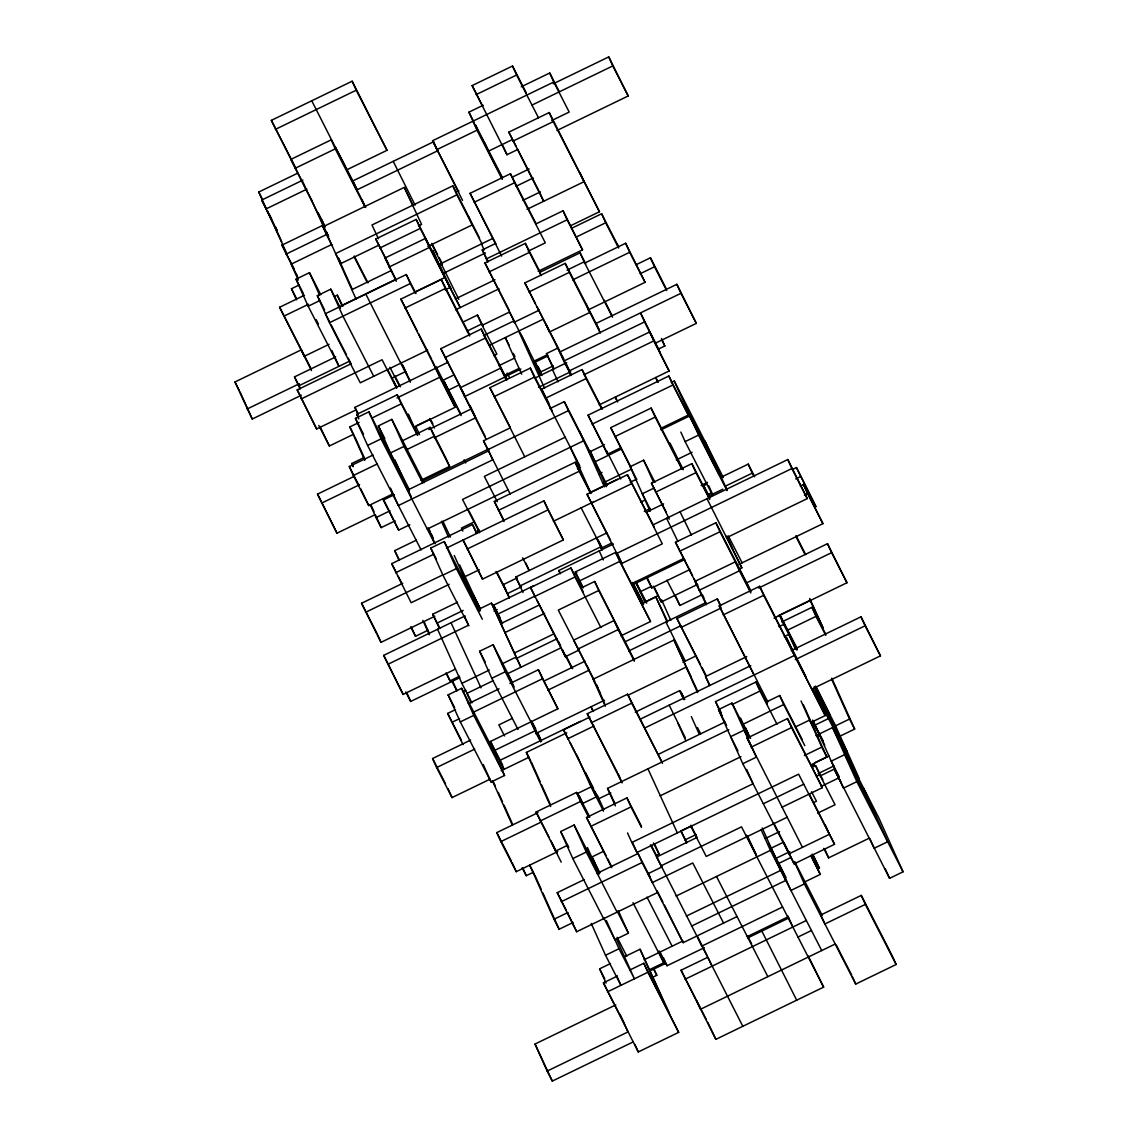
<?xml version="1.0" encoding="UTF-8"?>
<svg xmlns="http://www.w3.org/2000/svg" width="1138" height="1138" viewBox="0 0 1138 1138"><rect width="100%" height="100%" fill="white"/><g stroke="black" fill="none" stroke-linecap="round" stroke-linejoin="round"><path stroke-width="1.5" d="M311.855 200.558L271.342 120.372L352.168 81.196L387.005 150.316L346.592 169.903L342.538 160.885M275.382 129.376L356.208 90.215L352.168 81.196M294.842 168.452L335.255 148.865L331.201 139.846L290.787 159.434L324.814 226.974M517.847 149.448L506.965 154.711L472.128 85.592L512.527 66.018L526.311 92.903M265.894 207.955L258.753 192.038L297.601 173.218M476.168 94.61L516.581 75.023L512.527 66.018M277.117 231.213L261.712 200.046L302.921 180.089M265.766 209.065L306.976 189.107M502.143 179.221L477.021 130.187L468.913 112.164L483.181 105.251M521.218 86.815L549.739 72.988L559.469 91.979M462.54 200.388L432.554 140.756L553.793 82.007L549.739 72.988M553.281 83.771L608.759 56.9L628.204 95.962L556.895 130.529M436.608 149.775L477.021 130.187M531.987 105.08L612.813 65.919L608.759 56.9M539.611 192.251L543.665 201.27L508.814 132.15L549.227 112.562L599.47 211.739L570.949 225.566M297.374 276.278L281.968 245.125L322.381 225.537L328.057 236.619M412.994 205.352L404.289 187.386L323.462 226.547L328.598 236.562L326.45 231.796M512.128 139.704L488.358 151.226L484.304 142.207M551.759 120.514L569.185 112.065L553.793 82.007M512.868 141.169L553.281 121.581L549.227 112.562M286.022 254.144L326.435 234.556L322.381 225.537M331.571 244.57L291.157 264.158L298.312 280.062M479.553 238.027L452.81 185.821L371.984 224.997L378.47 238.752M455.627 192.094L458.728 190.587M452.81 185.821L456.864 194.84L335.625 253.589L340.76 263.603M395.483 278.597L375.768 239.008L416.181 219.421L451.018 288.54M501.659 256.107L470.051 193.318L510.464 173.73L536.396 224.342M331.812 350.419L338.968 366.322L308.17 306.222L296.022 279.18L309.493 272.651L320.831 294.799M512.043 177.258L529.142 168.979M340.234 263.86L378.783 245.182M418.414 225.978L421.586 224.442L404.289 187.386M296.477 299.863L291.47 288.725L299.237 284.969M379.808 248.027L420.221 228.439L416.181 219.421M474.105 202.322L514.518 182.749L510.464 173.73M516.097 186.276L533.196 177.983M311.485 370.59L279.607 307.26L304.486 295.211M427.618 350.191L360.262 382.823L329.465 322.723L317.317 295.681L330.788 289.152L340.518 308.128M283.661 316.279L308.526 304.23M427.888 246.391L472.256 224.897L468.202 215.879M522.968 200.316L540.408 191.867M308.17 306.222L320.148 300.418M388.997 267.06L429.41 247.472L425.356 238.454L384.943 258.042L396.294 281.285M334.288 296.62L337.275 295.169L342.951 306.236M351.827 289.649L391.444 270.446M527.022 209.335L584.079 181.682L580.024 172.677M341.372 305.695L395.768 279.322M415.967 293.519L406.252 274.543L325.425 313.704L329.465 321.613M438.656 264.656L492.541 238.553M329.465 322.723L410.292 283.561L406.252 274.543M487.918 262.11L482.242 249.933L494.93 243.788M536.126 223.816L563.068 210.772L582.528 249.834L538.146 271.328M442.696 273.675L485.485 252.935M414.687 292.11L444.802 277.53L432.653 250.474L449.937 287.544L445.186 289.849M413.962 427.248L455.172 407.29L400.875 299.095L441.288 279.521L469.653 334.871M486.296 258.938L567.122 219.776L563.068 210.772M301.371 395.227L252.238 419.04L234.954 381.984L301.513 349.722M515.201 323.092L484.944 262.949L525.358 243.361L539.938 271.826M329.067 344.302L304.187 356.35L300.148 347.332M404.929 308.113L445.342 288.526L441.288 279.521M571.518 228.34L601.632 213.745L618.659 246.96M528.217 251.142L545.315 242.849L514.518 182.749M488.999 271.954L529.412 252.38L525.358 243.361M575.572 237.358L605.686 222.763L601.632 213.745M300.176 389.068L294.5 376.891L335.71 356.919M455.356 298.953L494.973 279.749M247.102 409.026L299.408 383.677M298.554 385.91L349.437 361.244M455.541 309.835L499.027 288.768M356.265 409.78L316.649 428.969L297.203 389.907L351.087 363.79M585.757 263.902L580.081 252.821L539.668 272.409L541.019 275.41M571.034 374.203L524.846 282.935L565.259 263.347L599.299 329.778M301.243 398.926L382.069 359.75L396.664 388.229M567.037 270.133L584.135 261.84L580.081 252.821M463.194 321.983L477.448 315.07L483.124 326.137M584.42 263.234L625.63 243.262L645.075 282.324L588.033 309.977M528.9 291.954L569.313 272.366L565.259 263.347M467.234 330.987L481.502 324.074L477.448 315.07M572.627 279.92L629.684 252.28L625.63 243.262M482.583 325.084L509.525 312.025L541.404 375.341M485.385 436.764L440.819 348.669L481.232 329.081L507.164 379.694M391.6 378.328L405.654 371.529M483.465 335.639L513.579 321.044M513.864 322.424L539.227 310.148M636.185 264.685L650.452 257.771L665.844 287.829M444.873 357.673L485.286 338.1L481.232 329.081M358.271 414.901L354.9 407.39L448.159 362.197M489.397 345.269L543.267 319.152M640.239 273.703L654.506 266.79L650.452 257.771M358.811 418.898L356.791 414.388L397.19 394.815L417.461 434.346M396.977 397.973L439.766 377.233L432.34 360.703M421.074 549.825L367.588 445.427L355.426 418.386L368.897 411.856L409.424 490.947M441.43 381.017L454.105 374.871M493.736 355.668L496.893 354.131L481.502 324.074M364.814 460.349L349.807 426.935L359.124 422.426M371.713 418.13L401.245 403.819L397.19 394.815M318.811 425.456L329.351 446.011L353.121 434.488M459.24 384.886L448.144 390.263L444.09 381.244L460.307 412.881M498.857 365.682L514.717 358.001M409.154 489.312L390.505 452.938L378.357 425.897L391.828 419.367L424.047 482.654M655.118 343.32L696.328 323.363L676.882 284.287L596.056 323.462L600.11 332.467M553.651 369.494L546.496 353.577L557.592 348.2M504.788 375.312L519.056 368.413M533.309 361.5L547.577 354.587M505.073 376.706L520.919 369.025M533.608 362.88L547.862 355.966M464.318 396.749L504.731 377.162L500.677 368.143L460.264 387.731L486.196 439.453M559.697 352.055L680.937 293.305L676.882 284.287M367.588 445.427L381.059 438.898L368.897 411.856M524.746 456.807L489.909 387.688L530.322 368.1L552.2 410.818M416.195 425.882L430.192 419.097M353.15 466.694L351.727 463.522L364.16 457.49M539.284 372.638L553.267 365.853M571.034 375.298L563.751 361.073L644.577 321.898L640.523 312.893L659.969 351.955M392.51 494.063L368.74 505.585L353.335 475.528L349.295 466.509L373.065 455.001M401.586 441.174L430.121 427.347L445.513 457.405L449.567 466.409L421.032 480.236M493.949 396.707L534.362 377.119L530.322 368.1M428.827 429.51L471.616 408.77L469.994 405.612M535.002 378.044L566.696 362.695M390.505 452.938L403.976 446.409L391.828 419.367M353.335 475.528L377.119 464.005M407.219 449.41L434.161 436.366L430.121 427.347M375.014 514.76L336.976 533.196L317.53 494.12L353.975 476.452M434.46 437.746L475.656 417.788M538.53 387.318L570.75 371.699M582.073 369.566L586.127 378.57L545.714 398.158L541.66 389.139L582.073 369.566L602.329 409.097M584.022 374.729L653.753 340.931L649.698 331.926L568.872 371.088L570.906 375.597M321.585 503.138L359.608 484.703M658.504 349.039L664.834 345.966L661.463 338.455M510.237 494.12L483.494 440.819L510.436 427.76M550.052 408.556L564.32 401.643L607.265 485.485M394.388 494.674L383.293 500.051L398.684 530.109L409.78 524.732M422.909 480.862L489.468 448.6M487.548 449.823L568.374 410.662L564.32 401.643M599.2 404.886L669.144 370.988L644.577 321.898M395.156 520.848L381.159 527.619L376.038 517.605L390.021 510.82M620.182 448.073L607.507 454.218L588.047 415.157L668.874 375.995L688.319 415.057L661.377 428.116M671.292 382.453L674.279 381.002L723.327 477.533M565.159 437.22L484.333 476.395L497.306 501.702M592.101 424.175L672.928 385L668.874 375.995M583.766 440.719L462.526 499.468L479.539 532.684M636.64 479.383L610.708 427.66L651.121 408.073L681.918 468.187M614.762 436.679L655.175 417.091L651.121 408.073M427.248 529.056L508.074 489.895M588.943 452.241L604.491 444.702M504.049 521.517L494.333 501.431L575.159 462.256L590.551 492.313M398.969 560.209L394.673 550.664L416.437 540.123M577.393 468.813L580.565 467.277M595.117 461.758L621.263 449.083M660.879 429.88L689.4 416.067L685.361 407.048L720.198 476.168L689.4 416.067M473.92 522.001L461.487 528.032L462.839 531.033M498.373 510.436L579.199 471.274L575.159 462.256M449.169 584.306L411.145 602.727L391.685 563.666L472.512 524.504L476.566 532.413M468.842 625.744L442.91 575.117L430.747 548.075L444.218 541.546L479.88 611.149M476.409 531.773L479.525 530.265M598.944 473.92L602.116 472.384M395.74 572.684L433.777 554.249M446.452 548.103L543.921 500.876L563.367 539.938L482.54 579.114L463.095 540.038L482.54 579.114M654.976 482.341L643.624 460.193L630.153 466.722L650.168 511.275M712.673 495.4L685.119 441.615L698.59 435.086L674.279 381.002M602.998 482.939L631.519 469.112M467.149 549.057L547.975 509.895L543.921 500.876M434.872 616.241L380.988 642.344L361.543 603.282L402.752 583.31M589.512 492.811L617.493 479.254M627.451 474.717L662.288 543.836L621.874 563.424L587.037 494.305L627.451 474.717L654.194 526.922M630.196 482.27L636.654 479.141M676.271 459.937L692.132 452.255M365.597 612.301L443.251 574.662M553.395 521.289L593.012 502.1M442.91 575.117L456.381 568.602L444.218 541.546M591.091 503.323L631.49 483.735M669.286 519.127L651.448 483.223L691.861 463.65L709.699 498.444M465.029 576.625L479.283 569.711M654.279 487.974L642.301 493.764L650.41 509.582M655.502 492.242L695.915 472.654L691.861 463.65M640.58 502.242L645.331 499.938M644.279 511.431L650.267 508.53M439.197 627.991L432.71 614.236L457.576 602.187M701.179 485.385L707.523 482.313M646.156 512.328L663.596 503.878M702.26 486.381L707.025 484.077M721.279 477.163L748.221 464.119L754.707 476.765M522.996 592.414L515.699 577.08L606.824 532.911M517.306 577.82L503.309 584.605L509.383 598.133M436.764 623.24L463.194 610.437M410.633 626.825L415.498 636.313L428.173 630.168M707.907 494.632L711.065 493.095M725.333 486.182L752.275 473.124L748.221 464.119M519.753 586.084L600.58 546.923L596.525 537.904M507.363 593.623L521.346 586.838M600.864 548.317L611.96 542.94M708.633 496.097L722.9 489.184M455.442 669.087L403.137 694.422L383.691 655.36L465.029 615.942M477.462 609.925L491.46 603.14L520.891 667.238L491.46 603.14M560.166 573.509L558.815 570.508L613.482 544.007M653.112 524.817L787.823 459.539L807.269 498.6L726.442 537.762M501.716 623.183L493.622 605.146L534.035 585.572M579.356 649.898L565.358 656.683L530.521 587.564L570.935 567.976L583.083 591.703M493.977 611.078L497.15 609.541M582.542 587.322L575.259 571.987L615.658 552.399L650.509 621.519L620.978 635.829M387.745 664.379L468.572 625.217L464.517 616.199M573.737 574.249L576.852 572.741M615.957 553.793L791.863 468.543L787.823 459.539M793.3 469.098L796.472 467.562L815.918 506.623L796.472 467.562M534.974 596.084L497.676 614.164L502.527 623.652M534.561 596.568L574.975 576.994L570.935 567.976M579.299 581.006L619.712 561.418L615.658 552.399M795.761 478.885L800.512 476.58M500.933 623.567L539.028 605.103M580.679 588.261L594.662 581.475L629.513 650.609M706.285 603.524L675.488 542.314L715.902 522.74L750.753 590.75M800.313 486.125L803.485 484.589L822.93 523.651L738.946 564.348M504.973 632.572L544.604 613.382M594.662 581.475L598.716 590.494L558.303 610.082L586.667 665.446M679.542 551.333L719.956 531.745L715.902 522.74M517.989 729.43L491.787 678.291L479.639 651.249L493.11 644.72L512.555 682.686M804.367 495.144L807.539 493.608L803.485 484.589M631.348 583.851L683.654 558.502M633.226 584.463L684.735 559.512M445.982 672.956L450.036 680.865L459.539 676.256M405.839 691.961L410.704 701.449L459.837 677.651M639.997 591.874L651.092 586.497M514.447 652.999L554.078 633.795M646.697 577.933L651.832 587.948L689.87 569.526M471.872 702.843L461.886 683.341L489.34 670.026M501.773 664.009L515.77 657.223M516.055 658.618L557.264 638.646M448.13 694.863L461.601 688.334L492.398 748.448L504.561 775.49L491.09 782.019L460.293 721.905L448.13 694.863L454.617 707.523M645.402 601.76L657.835 595.729M641.619 603.88L655.872 596.966L667.451 621.305M462.896 691.719L465.897 690.268M491.787 678.291L505.258 671.761L493.11 644.72M493.437 680.552L467.007 693.355L471.061 702.374M506.908 674.023L561.304 647.664M653.184 586.17L661.278 601.988L697.736 584.32M738.733 569.327L741.834 567.819L726.442 536.667M577.748 649.144L618.162 629.57L614.107 620.551L573.694 640.125L600.437 693.44M698.988 590.394L739.401 570.821L735.347 561.802L694.934 581.39L706.285 604.634M463.038 744.593L447.632 713.426L455.556 709.6M468.244 703.455L471.416 701.918M468.685 703.526L499.041 688.817M509.895 683.554L538.416 669.727L557.862 708.803L488.131 742.588M666.925 580.167L679.884 605.473L701.648 594.932M451.686 722.445L459.61 718.604M472.739 712.53L542.47 678.746L538.416 669.727M543.836 681.136L585.046 661.164M624.662 641.974L705.489 602.813M774.068 618.062L846.971 582.741L827.525 543.68L746.699 582.841L750.753 591.86L719.956 531.745M460.293 721.905L473.764 715.375L461.601 688.334M706.072 676.527L676.911 618.475L717.324 598.887L720.553 605.217M767.823 701.904L719.202 605.9L759.615 586.312L825.263 715.546L811.266 722.317M547.89 690.154L589.1 670.182L587.066 665.673M628.717 650.979L681.022 625.644M758.676 588.019L831.579 552.684L827.525 543.68M680.951 627.493L721.364 607.905M723.256 614.918L763.669 595.33L759.615 586.312M512.328 718.363L498.857 724.892L504.518 735.959M697.694 691.406L673.966 640.04L593.14 679.201L605.302 706.243M490.065 779.174L452.028 797.596L436.622 767.553L432.582 758.534L470.606 740.098M436.622 767.553L474.66 749.117M503.75 768.378L494.561 750.454L534.974 730.866L530.92 721.848M778.378 615.686L810.071 600.338M535.557 733.64L604.491 700.24M682.942 662.231L696.413 655.701M619.641 777.026L618.019 773.868L622.073 782.873L587.236 713.754L627.65 694.18L661.818 761.791M627.493 695.489L686.129 667.081L691.264 677.096M781.849 621.931L811.963 607.336L825.733 634.236M580.522 721.307L499.696 760.469L503.75 769.487M610.807 792.916L598.375 798.947L563.538 729.828L589.953 717.025M778.918 626.697L783.669 624.392L779.615 615.374L796.899 649.129M550.664 806.501L526.368 752.417L566.781 732.829M591.276 722.772L631.69 703.184L627.65 694.18M787.482 630.182L816.017 616.355L811.963 607.336M501.161 770.739L529.127 757.183M567.577 738.832L594.008 726.03M784.31 636.583L788.805 634.407L795.234 648.731M709.586 685.588L705.532 676.569L746.741 656.598M635.303 712.132L679.671 690.624L683.725 698.533M639.641 719.472L750.795 665.616M791.28 650.58L861.011 616.796L880.456 655.858L812.319 688.874M645.246 727.737L794.466 655.431L786.358 637.408L805.818 676.47M795.334 659.599L865.065 625.8L861.011 616.796M719.586 710.624L715.532 701.605L755.945 682.032L767.282 704.166M809.146 793.627L834.538 844.296L794.125 863.884L742.801 763.698L718.505 709.614L731.976 703.085L749.8 737.893M732.019 704.593L759.999 691.036L755.945 682.032M561.233 862.163L536.112 812.02L576.525 792.446L588.958 816.7M557.677 851.594L516.239 871.68L500.834 841.622L496.78 832.618L537.99 812.646M577.094 793.698L591.077 786.913L576.781 755.106M658.433 754.281L725.006 722.033M765.689 702.317L779.672 695.531L802.361 739.828M540.166 821.039L580.579 801.451L576.525 792.446M615.388 805.903L607.521 788.406L728.761 729.657M500.834 841.622L540.465 822.433M750.611 738.363L743.313 724.124L783.726 704.55L779.672 695.531M582.229 803.713L596.212 796.941L585.487 773.072M802.461 847.341L747.097 738.149L787.51 718.562L822.347 787.681L781.934 807.269M611.647 867.611L586.525 817.482L626.938 797.894L641.519 826.373M603.609 918.679L572.812 858.578L560.664 831.537L574.135 825.007L599.257 874.041M751.151 747.154L791.564 727.58L787.51 718.562M795.362 726.969L809.63 720.055L814.751 730.084M590.579 826.487L630.993 806.913L626.938 797.894M660.097 795.86L740.923 756.699M815.036 725.077L828.507 718.547L814.211 686.74M567.535 845.292L555.572 851.096L551.987 843.144M742.801 763.698L756.272 757.183L731.976 703.085M522.186 867.796L526.24 875.705L532.584 872.633M833.998 726.57L849.545 719.045L831.665 679.272M815.974 735.603L832.547 727.566L878.749 817.724L903.046 871.808L889.575 878.337L834.211 769.146L820.214 775.931M817.056 736.599L820.157 735.091L823.4 741.421M572.812 858.578L586.283 852.049L574.135 825.007M839.133 736.599L854.666 729.06L831.793 678.163M599.797 872.889L591.689 857.07L603.666 851.267M804.353 755.547L821.778 747.111L801.052 700.965M834.538 844.296L798.62 774.181L636.967 852.504L631.832 842.49L753.072 783.741L746.642 769.416M814.879 762.659L828.877 755.888M811.067 764.807L826.913 757.126L803.314 704.621M811.408 766.159L814.524 764.651M686.57 843.116L680.894 830.925L691.989 825.562M812.432 767.197L815.605 765.661L822.902 779.886M657.494 892.576L576.667 931.738L557.222 892.676L584.164 879.617M596.838 873.472L638.048 853.514L650.196 877.242M818.122 773.598L833.969 765.917M684.948 839.944L696.043 834.567M816.487 776.201L819.659 774.665L815.605 765.661M655.915 855.534L659.087 853.998L655.033 844.993M561.276 901.694L642.102 862.519L638.048 853.514M763.342 803.769L803.741 784.196M696.271 837.796L656.654 856.999L742.815 1026.291M821.167 786.443L838.251 778.164M660.694 866.018L741.521 826.842L823.642 987.13L715.873 1039.35L681.036 970.23L707.978 957.172L712.018 966.19M573.139 922.477L559.142 929.248L554.007 919.234L568.004 912.463M647.792 873.799L662.302 866.772M813.343 802.745L816.444 801.237L811.579 791.749M832.547 727.566L856.857 781.65L843.386 788.179L812.888 720.311M787.069 817.283L706.243 856.445L690.851 826.401M765.319 838.507L779.615 831.594M817.625 813.172L835.05 804.722L819.659 774.665M770.454 848.535L783.129 842.39M676.1 896.061L770.398 850.37L761.094 829.687M774.793 858.934L789.843 851.637M618.418 910.926L628.432 933.203L614.961 939.718L603.609 917.584M790.739 857.597L778.762 863.401L790.924 890.442L804.395 883.913L794.381 861.651M616.64 975.778L620.935 985.323L605.53 955.266L619.001 948.736L606.369 920.642M686.356 916.104L780.654 870.414L768.506 843.372L786.059 877.64M606.07 983.132L599.626 968.822L610.509 963.545M624.506 956.759L640.04 949.234L669.485 1013.332M823.77 848.365L828.635 857.853L869.048 838.265M691.491 926.119L785.789 880.428L762.204 827.938M644.136 959.761L682.999 940.927M804.452 882.078L820.299 874.397L811.38 855.89M642.102 862.519L683.156 942.662L737.04 916.559M629.84 970.031L643.824 963.246L678.675 1032.365L638.262 1051.953L603.41 982.834L617.393 976.048M649.798 969.519L663.781 962.748L659.727 953.729M651.391 970.273L664.862 963.744L659.144 951.012M607.464 991.852L647.878 972.265L643.824 963.246M782.588 906.986L701.762 946.147L697.708 937.143M659.727 951.51L667.024 965.749L704.322 947.67M652.302 977.471L656.797 975.294L653.937 968.922M747.296 936.588L787.709 917M747.595 937.982L788.79 918.01M633.126 1041.939L552.3 1081.1L547.165 1071.086L535.016 1044.044L615.843 1004.868M685.076 979.249L806.316 920.5M861.281 895.393L820.868 914.966L824.922 923.985L865.335 904.397L861.281 895.393L892.078 955.493L896.132 964.512L855.719 984.086L804.395 883.913M797.98 937.043L811.451 930.514M547.165 1071.086L627.991 1031.924L620.125 1014.413M835.192 944.028L700.482 1009.292L696.428 1000.288L706.157 1019.264M612.813 65.919L628.204 95.962M807.539 493.608L822.93 523.651M791.863 468.543L807.269 498.6M831.579 552.684L846.971 582.741M865.065 625.8L880.456 655.858M680.937 293.305L696.328 323.363M795.988 535.6L805.718 554.59M795.988 536.709L804.907 554.106M654.506 266.79L666.655 290.517M752.275 473.124L753.897 476.296M809.687 598.474L823.315 628.375L809.602 599.271M629.684 252.28L645.075 282.324M816.017 616.355L825.733 635.331M605.686 222.763L618.645 248.07M553.281 121.581L599.47 211.739M661.591 339.636L664.834 345.966M849.545 719.045L854.666 729.06M653.753 340.931L669.144 370.988M516.581 75.023L538.459 117.74M686.442 408.044L717.225 468.159M672.928 385L688.319 415.057M698.59 435.086L726.954 490.45M796.088 646.441L780.696 616.383L784.751 625.402M816.074 686.555L829.858 714.55M783.669 624.392L796.628 649.698M815.263 686.086L834.993 724.565L859.29 778.662L813.101 688.504M658.105 382.268L655.687 377.517L657.707 382.027M816.344 691.506L847.141 751.606M763.669 595.33L825.263 715.546M875.506 814.708L844.709 754.608L831.238 761.137L839.346 776.955M856.857 781.65L903.046 871.808M709.699 497.334L703.213 484.688L708.931 497.406M567.122 219.776L582.528 249.834M695.915 472.654L709.699 499.554M728.334 535.927L742.104 562.826M741.834 567.819L706.997 498.7M604.392 300.276L612.23 315.937M584.135 261.84L612.5 317.203M739.401 570.821L750.753 592.955M812.603 720.326L819.901 734.565M812.603 721.435L824.751 745.162M683.269 469.709L670.026 443.137M655.175 417.091L681.918 469.283M508.814 132.15L516.111 146.389M517.733 149.547L538.8 190.672M834.211 769.146L840.683 781.806M821.778 747.111L826.913 757.126M569.313 272.366L600.38 332.993M472.128 85.592L482.654 106.161M783.726 704.55L804.794 745.675M791.564 727.58L822.347 787.681M691.392 535.002L680.055 511.759M617.692 401.842L615.274 397.105L617.294 401.6M468.913 112.164L473.778 121.652M475.399 124.81L502.413 177.542M472.967 121.169L502.413 178.638M719.202 605.9L754.053 675.019M759.999 691.036L777.012 724.252M651.448 483.223L666.043 511.702M865.335 904.397L896.132 964.512M677.921 541.532L666.584 518.288M529.412 252.38L541.29 275.567M675.488 542.314L692.501 575.529M694.123 578.701L698.177 586.611M702.231 594.52L703.853 597.678M586.127 378.57L601.518 408.627M610.708 427.66L630.964 467.206M524.846 282.935L535.386 303.49M537.008 306.663L561.589 354.643M562.129 355.696L563.751 358.854M588.047 415.157L603.453 445.214M620.736 478.956L606.44 450.449M813.016 854.624L819.488 868.394L812.205 854.154M810.569 855.406L820.299 874.397M470.051 193.318L495.983 243.93M748.178 738.036L744.124 730.141L730.653 736.656L737.95 750.895M747.097 738.149L752.773 749.217M546.496 353.577L553.779 368.371M558.104 381.785L552.442 369.608M432.554 140.756L458.756 191.895M676.911 618.475L700.411 664.336M702.032 667.508L706.072 675.417M705.532 676.569L709.586 684.479M568.374 410.662L599.157 470.762M456.864 194.84L481.986 243.873M715.532 701.605L721.208 712.687M720.397 712.203L722.004 715.361M718.505 709.614L726.599 725.432M482.242 249.933L487.918 261M653.994 586.639L661.278 601.988M794.665 861.622L822.219 915.393M773.598 822.703L790.071 854.866M836.274 945.024L851.665 975.081M484.944 262.949L509.255 310.389M537.89 366.28L541.133 372.61M520.877 334.174L524.917 342.083M535.187 362.112L541.944 375.298M685.318 661.078L665.872 622.002M544.633 388.314L518.715 331.058M541.66 389.139L548.957 403.378M534.362 377.119L577.592 461.473M578.132 462.526L579.754 465.698M579.199 471.274L590.551 493.423M646.74 603.083L635.658 581.475L644.947 602.144M635.388 582.044L645.929 602.614M770.398 850.37L821.721 950.543M632.956 582.827L643.482 603.396M587.037 494.305L610.537 540.18M632.145 582.357L643.482 604.506M509.283 345.497L505.244 337.588L521.688 374.174M513.338 353.406L514.959 356.564M619.712 561.418L650.509 621.519M681.562 693.213L684.806 699.543M697.509 727.637L700.738 733.967M598.147 539.967L602.201 547.876M581.134 507.861L602.201 548.985M600.58 546.923L602.201 550.081M746.386 835.235L756.116 854.211M808.25 955.977L823.642 987.13M507.164 373.065L509.596 377.802M485.286 338.1L506.353 379.224M504.731 377.162L506.353 380.32M356.208 90.215L387.005 150.316M415.1 205.153L393.222 161.34M685.389 737.908L669.172 705.162M431.843 243.376L437.518 254.443M439.14 257.601L442.383 263.931M431.843 244.471L442.383 265.04M458.856 299.408L441.032 263.504M420.221 228.439L460.207 307.573L429.41 247.472M445.342 288.526L469.653 335.98M598.716 590.494L634.364 660.097M618.162 629.57L634.364 661.192M489.909 387.688L510.165 427.234M547.975 509.895L563.367 539.938M796.7 1000.188L761.848 931.069M575.259 571.987L583.353 587.805M574.975 576.994L600.907 627.607M631.69 703.184L662.487 763.299M690.851 825.292L697.338 837.938M747.581 936.005L751.621 943.914M716.513 876.488L767.837 976.66M558.815 570.508L560.437 573.666M410.292 283.561L415.157 293.049M440.819 348.669L460.264 386.621M461.886 389.793L465.129 396.109M335.255 146.646L356.863 188.837M365.767 207.344L311.755 100.784M335.255 148.865L365.227 207.386M483.494 440.819L489.169 451.886M680.894 830.925L686.57 842.006M375.768 239.008L388.727 264.315M677.38 832.916L647.935 768.819M723.569 923.074L692.772 862.974L652.359 882.562L648.304 873.543M435.996 366.536L461.118 415.569M400.875 299.095L417.077 330.731M418.699 333.889L431.672 359.21M439.766 377.233L455.172 407.29M588.289 668.603L594.761 681.249M596.383 684.422L598.005 687.58M494.333 501.431L503.238 518.828M522.683 557.89L529.17 570.551L525.799 563.04M566.169 656.043L572.656 668.703M530.521 587.564L535.372 597.052M536.994 600.21L560.493 646.085M571.845 668.219L562.115 649.243L565.358 656.683M593.453 711.506L591.02 706.769L593.04 711.278M464.119 459.78L465.741 462.953M354.231 255.979L368.001 282.864M354.231 257.074L367.19 282.38M587.236 713.754L617.209 772.275M653.411 842.931L659.087 853.998M515.699 577.08L520.564 586.568M651.249 845.349L657.736 857.995M630.993 806.913L641.519 827.468M650.438 844.865L661.775 867.014M697.438 936.617L707.167 955.593M431.202 420.605L432.824 423.777M400.676 362.14L410.135 380.59M429.581 418.556L434.446 428.044M410.405 382.226L365.839 294.13M434.161 436.366L449.567 466.409M271.342 120.372L295.652 167.812M318.071 212.678L323.733 223.759M469.012 511.005L479.539 531.574M326.435 234.556L332.111 245.623M338.598 258.283L341.03 263.034M496.822 571.945L505.741 589.356M607.521 788.406L612.657 798.421M496.012 571.475L508.985 596.781M394.772 375.682L400.448 386.764M389.907 367.304L399.637 386.28M657.223 890.94L662.899 902.021M664.521 905.179L683.156 942.662M387.745 369.722L396.664 387.119M542.47 678.746L557.862 708.803M401.245 403.819L417.461 435.456M563.538 729.828L568.388 739.316M570.01 742.474L578.929 759.871M585.416 772.531L593.51 788.35M591.077 786.913L603.51 811.166M646.996 897.157L672.117 946.19M681.036 970.23L695.617 998.695M707.765 1022.422L715.873 1039.35M493.622 605.146L500.094 617.806M373.733 376.294L342.936 316.193L330.788 289.152M442.881 521.218L450.406 537.093M403.976 446.409L422.625 482.782M589.769 817.169L577.606 793.442L581.66 802.461M659.187 952.677L664.862 963.744M632.984 902.633L663.781 962.748M459.624 564.974L480.407 609.442M580.579 801.451L588.687 817.269M480.421 608.887L473.124 594.648L480.421 609.996M586.525 817.482L605.971 855.435M607.592 858.607L611.647 866.516M317.317 295.681L324.615 309.92M456.381 568.602L482.313 619.214M331.087 324.785L346.493 354.828M348.114 358.001L351.358 364.316M513.907 686.427L507.42 673.767L513.907 687.537M532.541 722.801L535.785 729.131M530.92 720.752L541.46 741.307M505.258 671.761L540.65 740.838M534.974 730.866L540.65 741.948M258.753 192.038L262.409 199.193M378.357 425.897L384.843 438.543M261.712 200.046L265.766 207.955M267.387 211.127L271.441 219.037M275.496 226.946L277.117 230.104M428.87 528.914L430.491 532.072M653.553 968.964L656.797 975.294M285.994 251.854L267.33 211.127M411.046 496.324L407.802 489.994L488.629 450.833L492.669 459.852L398.371 505.542L390.519 488.046M281.968 245.125L294.13 268.853M381.059 438.898L434.545 543.295M296.022 279.18L303.305 293.405M316.193 319.678L318.398 323.974M617.081 911.054L628.432 933.203M430.747 548.075L436.423 559.156M586.283 852.049L617.081 912.164M647.878 972.265L678.675 1032.365M354.9 407.39L358.143 413.706M479.639 651.249L485.314 662.316M356.791 414.388L358.399 417.561M291.47 288.725L296.605 298.739M355.426 418.386L363.534 434.204M526.368 752.417L530.763 760.995M617.123 937.314L626.839 956.29M560.664 831.537L568.772 847.355M619.001 948.736L634.407 978.794L616.526 939.021M349.807 426.935L354.203 435.527M481.018 687.878L451.046 622.728M383.293 498.956L398.684 530.109M279.607 307.26L299.877 346.806M301.499 349.978L310.674 367.901M536.112 812.02L549.085 837.326M550.707 840.498L557.193 853.144M432.71 614.236L440.008 628.475M351.727 463.522L353.193 466.381M394.673 550.664L399.068 559.256M502.669 765.163L490.506 741.435L494.561 750.454M349.295 466.509L359.011 485.499M360.632 488.657L368.74 505.585M473.764 715.375L504.561 775.49M599.626 968.822L604.762 978.836M391.685 563.666L396.55 573.154M398.172 576.312L402.226 584.221M451.928 681.235L456.793 690.723M294.5 376.891L300.176 387.958M320.432 427.504L329.351 446.011M557.222 892.676L566.127 910.073M567.748 913.231L576.667 931.738M603.41 982.834L613.951 1003.389M615.558 1006.561L624.478 1023.958M297.203 389.907L316.649 428.969M493.209 781.735L495.414 786.031M534.106 873.742L529.711 865.15L554.007 919.234M447.632 713.426L461.416 740.326M496.78 832.618L511.375 861.082M317.53 494.12L336.976 533.196M361.543 603.282L376.934 633.34M383.691 655.36L403.137 694.422M432.582 758.534L445.541 783.84M234.954 381.984L239.35 390.562M535.016 1044.044L552.3 1081.1M863.344 787.667L887.654 841.75L874.183 848.279L869.887 838.734M617.038 243.802L618.389 246.804M705.076 441.117L727.239 490.421M795.007 645.431L797.041 649.94M700.752 437.106L704.806 446.11M885.293 868.792L889.575 878.337M708.761 485.812L713.057 495.357M680.837 432.07L685.119 441.615M708.348 494.703L709.771 497.889M726.94 536.069L732.659 548.786M825.363 825.263L829.403 834.282L788.99 853.87L783.997 842.732M585.786 303.419L589.84 312.438L549.426 332.026L546.055 324.501M717.324 598.887L720.695 606.398M824.581 848.834L828.635 857.853M502.911 145.707L506.965 154.711M643.624 460.193L653.639 482.469M475.399 125.18L478.102 131.183M745.589 727.779L748.448 734.152M740.61 718.121L743.313 724.124M852.334 976.575L855.719 984.086M675.83 596.454L679.884 605.473M790.754 856.373L794.125 863.884M604.122 446.708L607.507 454.218M565.671 362.553L569.242 370.504M556.311 344.544L563.751 361.073M661.534 599.754L670.837 620.423M590.11 450.62L606.312 486.68M646.825 576.824L651.832 587.948M655.872 596.966L667.323 622.415M673.966 640.04L697.566 692.53M579.711 431.7L604.491 486.851M787.837 915.891L792.845 927.029M538.174 367.361L540.322 372.126M481.445 243.93L484.148 249.933M534.106 361.116L540.536 375.426M747.623 836.217L756.926 856.9M525.6 343.576L528.971 351.101M680.752 691.634L684.137 699.145M570.294 447.248L591.02 493.38M679.671 690.624L683.725 699.642M691.349 716.613L699.216 734.11M617.82 554.405L621.874 563.424M677.878 723.142L685.745 740.639M599.228 550.92L603.268 559.939M598.275 689.215L604.719 703.54M472.284 410.277L474.987 416.28M361.998 199.961L364.686 205.964M558.602 641.647L560.636 646.156M613.368 800.014L614.805 803.186M632.671 842.959L636.967 852.504M627.536 832.945L631.832 842.49M597.308 795.178L603.752 809.488M595.003 791.436L598.375 798.947M402.838 365.255L406.892 374.26M472.512 524.504L476.566 533.509M663.653 958.239L667.024 965.749M415.967 426.75L419.538 434.702M321.585 219.534L324.956 227.045M317.872 212.706L324.316 227.017M338.612 258.838L352.424 289.593M393.421 380.789L396.28 387.162M408.428 414.204L417.731 434.872M311.314 199.506L356.109 299.194M579.171 795.505L582.741 803.456M302.808 181.966L306.179 189.491M640.04 949.234L664.35 1003.318M538.217 733.882L540.92 739.885M441.444 521.36L448.6 537.264M531.773 722.331L536.055 731.876M592.301 857.014L599.442 872.917M587.407 847.525L591.689 857.07M337.275 295.169L342.282 306.307M454.275 555.529L479.311 611.206M431.202 533.665L433.35 538.43M427.973 527.89L435.129 543.793M531.489 762.432L540.081 781.522M541.503 784.708L550.081 803.798M394.815 459.709L404.829 481.986M399.694 471.971L411.842 499.013M309.493 272.651L319.494 294.913M591.234 923.444L605.53 955.266M269.592 214.783L281.755 241.825M296.293 274.173L297.715 277.359M634.876 1044.442L638.262 1051.953M354.928 436.949L364.942 459.226M437.575 629.257L461.886 683.341M452.696 681.164L456.978 690.709M424.431 622.486L429.424 633.61M371.159 505.357L374.018 511.716M375.44 514.902L381.159 527.619M422.867 620.423L429.296 634.734M447.334 674.862L450.036 680.865M370.319 504.874L376.038 517.605M498.273 792.389L502.555 801.934M503.992 805.121L512.569 824.211M492.413 780.782L512.441 825.32M534.832 875.165L541.275 889.489M542.698 892.661L559.142 929.248M483.223 764.523L491.09 782.019M522.868 868.194L526.24 875.705M411.444 627.308L415.498 636.313M512.185 862.661L516.239 871.68M407.333 693.938L410.704 701.449M447.974 788.591L452.028 797.596M377.617 634.833L380.988 642.344M240.075 391.998L252.238 419.04M433.635 141.752L352.808 180.928L356.863 189.932L437.689 150.771L433.635 141.752"/></g></svg>
